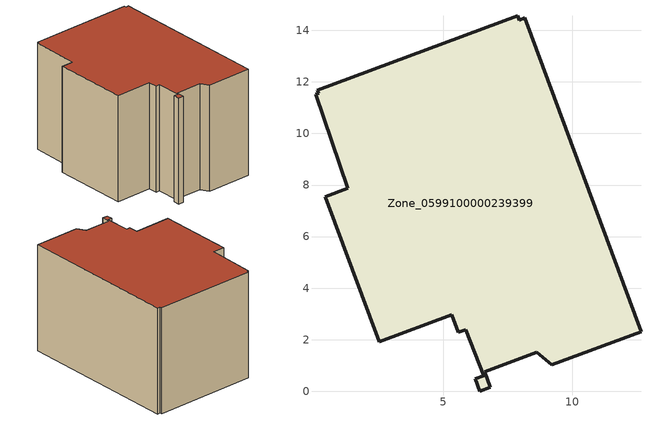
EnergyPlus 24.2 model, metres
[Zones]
Zone_0599100000239399
 floor ground (C_G): 6.56,0.6 5.86,2.38 5.57,2.28 5.32,2.97 2.51,1.92 0.42,7.55 1.3,7.88 0.04,11.52 0.16,11.56 0.11,11.67 7.89,14.57 7.95,14.4 8.16,14.49 12.67,2.31 9.2,1.03 8.62,1.51 6.61,0.76 6.83,0.15 6.42,0 6.24,0.48 z0
 wall outside (C_F): 0.42,7.55 2.51,1.92 5.32,2.97 5.57,2.28 5.86,2.38 6.56,0.6 6.24,0.48 6.42,0 6.83,0.15 6.61,0.76 8.62,1.51 9.2,1.03 12.67,2.31 8.16,14.49 7.95,14.4 7.89,14.57 0.11,11.67 0.16,11.56 0.04,11.52 1.3,7.88 0.42,7.55 z0:8.57
 roof outside (C_R): 5.86,2.38 6.56,0.6 6.24,0.48 6.42,0 6.83,0.15 6.61,0.76 8.62,1.51 9.2,1.03 12.67,2.31 8.16,14.49 7.95,14.4 7.89,14.57 0.11,11.67 0.16,11.56 0.04,11.52 1.3,7.88 0.42,7.55 2.51,1.92 5.32,2.97 5.57,2.28 z8.57
[BUILDING]
Pand.0599100000239399: North Axis=0; Terrain=City; Loads Convergence Tolerance Value=0.04; Temperature Convergence Tolerance Value=0.4; Solar Distribution=FullExterior; Maximum Number of Warmup Days=25; Minimum Number of Warmup Days=1
[Site:Location]
Rotterdam.The.Hague.AP_ZH_NLD Design_Conditions: Latitude=51.96; Longitude=4.45; Time Zone=1; Elevation=-4.5
[SITE:GROUNDTEMPERATURE:BUILDINGSURFACE]
18, 18, 18, 18, 18, 18, 18, 18, 18, 18, 18, 18
[MATERIAL] Thermal Absorptance=0.9; Solar Absorptance=0.7; Visible Absorptance=0.7
Name | Roughness | Thickness | Conductivity | Density | Specific Heat
G.TC.1946-1964 | MediumSmooth | 0.15 | 1 | 540 | 1210
F.TC.1946-1964 | Rough | 0.3 | 0.857143 | 1920 | 840
R.TC.1946-1964 | MediumRough | 0.2 | 0.235294 | 1500 | 1000
[CONSTRUCTION]
C_G: G.TC.1946-1964
C_F: F.TC.1946-1964
C_R: R.TC.1946-1964
[ZONE]
Zone_0599100000239399: Type=1; Multiplier=1; Ceiling Height=Autocalculate; Volume=Autocalculate; Floor Area=autocalculate; Part of Total Floor Area=Yes
[ZONEINFILTRATION:DESIGNFLOWRATE]
Infil_Zone_0599100000239399: Zone or ZoneList or Space or SpaceList=Zone_0599100000239399; Schedule=AlwaysOn; Design Flow Rate Calculation Method=Flow/Area; Flow Rate per Floor Area=0.003; Constant Term Coefficient=1; Temperature Term Coefficient=0; Velocity Term Coefficient=0; Velocity Squared Term Coefficient=0
[HVACTEMPLATE:ZONE:IDEALLOADSAIRSYSTEM]
Zone_0599100000239399: Maximum Heating Supply Air Temperature=50; Minimum Cooling Supply Air Temperature=13; Maximum Heating Supply Air Humidity Ratio=0.0156; Minimum Cooling Supply Air Humidity Ratio=0.0077; Heating Limit=NoLimit; Cooling Limit=NoLimit; Dehumidification Control Type=ConstantSensibleHeatRatio; Cooling Sensible Heat Ratio=0.7; Dehumidification Setpoint=60; Humidification Control Type=None; Humidification Setpoint=30; Outdoor Air Method=None; Outdoor Air Flow Rate per Person=0.00944; Outdoor Air Flow Rate per Zone Floor Area=0; Outdoor Air Flow Rate per Zone=0; Demand Controlled Ventilation Type=None; Outdoor Air Economizer Type=NoEconomizer; Heat Recovery Type=None; Sensible Heat Recovery Effectiveness=0.7; Latent Heat Recovery Effectiveness=0.65
[ZONECONTROL:THERMOSTAT]
ThermostatControl_Zone_0599100000239399: Zone or ZoneList=Zone_0599100000239399; Control Type Schedule=DualSetpointControlType; Control 1=Thermostat_Zone_0599100000239399; Temperature Difference Between Cutout And Setpoint=0
[THERMOSTATSETPOINT:DUALSETPOINT]
Thermostat_Zone_0599100000239399: Heating Setpoint Temperature Schedule=HeatingSetpoint_Zone_0599100000239399; Cooling Setpoint Temperature Schedule=CoolingSetpoint_Zone_0599100000239399
[SCHEDULE:COMPACT]
HeatingSetpoint_Zone_0599100000239399: Through: 12/31, For: AllDays, Until: 24:00, 21
CoolingSetpoint_Zone_0599100000239399: Through: 12/31, For: AllDays, Until: 24:00, 24
DualSetpointControlType: Through: 12/31, For: AllDays, Until: 24:00, 4
AlwaysOn: Through: 12/31, For: AllDays, Until: 24:00, 1
